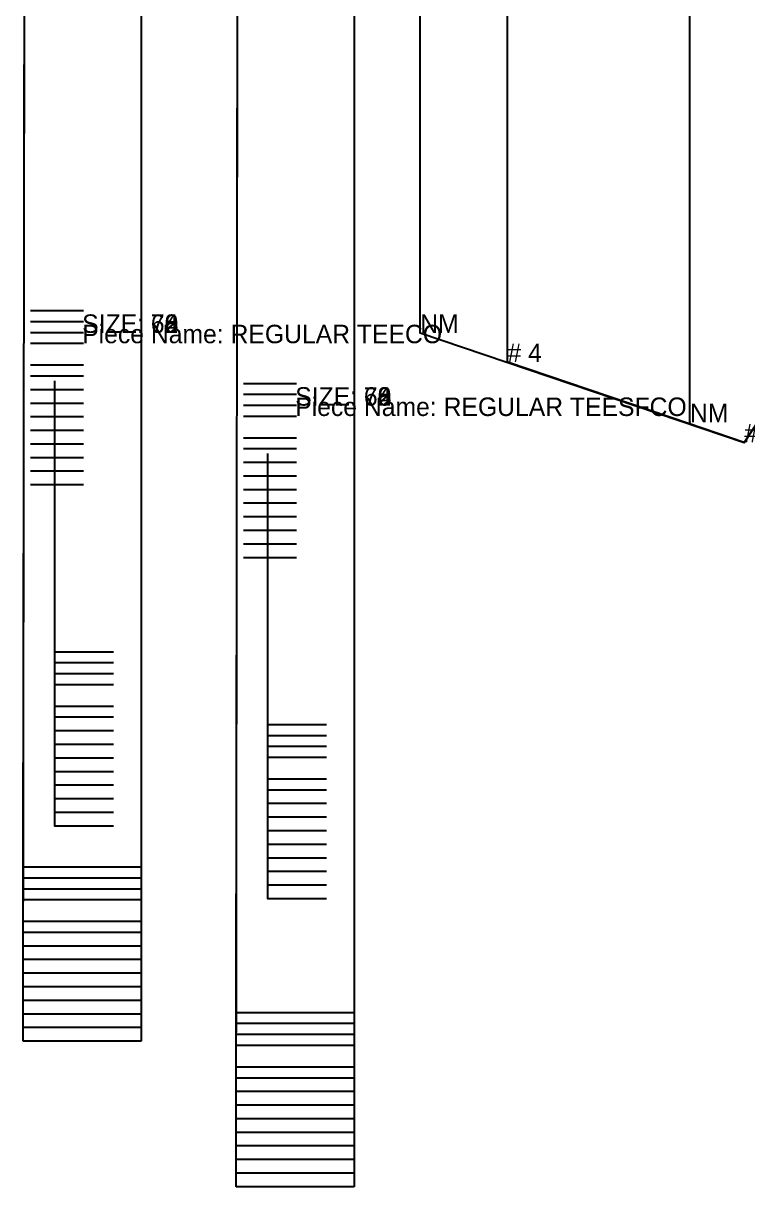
# Model space of a CAD drawing. Extents: x -2.7 to 65.3, y -7.1 to 26.9.
# Drawn here: x 14.76 to 24.56, y -6.65 to 9.09 of the extents above; entities that cross this region are included whole.
import ezdxf

# ---------------------------------------------------------------- set-up
doc = ezdxf.new("R2010")
doc.units = 0

# ---------------------------------------------------------------- blocks, each defined once
blk = doc.blocks.new('REGULAR TEECO_42')
at = {"layer": '1'}
for points in [[(14.7643, -2.3281), (14.7832, 11.8497)], [(14.7832, 11.8497), (15.5708, 11.8497), (16.3575, 11.8497)], [(16.3575, 11.8497), (16.3575, -2.3281)], [(16.3575, -2.3281), (15.5609, -2.3281), (14.7643, -2.3281)]]:
    blk.add_lwpolyline(points, dxfattribs=at)
at = {"layer": '5'}
blk.add_line((14.8612, 5.2017), (15.5803, 5.2017), dxfattribs=at)
at = {"layer": '7'}
blk.add_line((14.8612, 5.2017), (15.5803, 5.2017), dxfattribs=at)
at = {"layer": '8'}
blk.add_lwpolyline([(15.9836, 0.5827), (15.1902, 0.5827), (15.1902, 4.252)], dxfattribs=at)
at = {"layer": '1'}
for s, p in [('SIZE: 42', (15.5609, 4.9008)), ('Piece Name: REGULAR TEECO', (15.5609, 4.7608))]:
    blk.add_text(s, height=0.25, dxfattribs=at).set_placement(p)
blk = doc.blocks.new('REGULAR TEECO_44')
at = {"layer": '1'}
for points in [[(14.7643, -2.4751), (14.7832, 11.9968)], [(14.7832, 11.9968), (15.5708, 11.9968), (16.3575, 11.9968)], [(16.3575, 11.9968), (16.3575, -2.4751)], [(16.3575, -2.4751), (15.5609, -2.4751), (14.7643, -2.4751)]]:
    blk.add_lwpolyline(points, dxfattribs=at)
at = {"layer": '5'}
blk.add_line((14.8612, 5.0547), (15.5803, 5.0547), dxfattribs=at)
at = {"layer": '7'}
blk.add_line((14.8612, 5.0547), (15.5803, 5.0547), dxfattribs=at)
at = {"layer": '8'}
blk.add_lwpolyline([(15.9836, 0.4357), (15.1902, 0.4357), (15.1902, 4.105)], dxfattribs=at)
at = {"layer": '1'}
for s, p in [('SIZE: 44', (15.5609, 4.9008)), ('Piece Name: REGULAR TEECO', (15.5609, 4.7608))]:
    blk.add_text(s, height=0.25, dxfattribs=at).set_placement(p)
blk = doc.blocks.new('REGULAR TEECO_46')
at = {"layer": '1'}
for points in [[(14.7643, -2.6222), (14.7832, 12.1438)], [(14.7832, 12.1438), (15.5708, 12.1438), (16.3575, 12.1438)], [(16.3575, 12.1438), (16.3575, -2.6222)], [(16.3575, -2.6222), (15.5609, -2.6222), (14.7643, -2.6222)]]:
    blk.add_lwpolyline(points, dxfattribs=at)
at = {"layer": '5'}
blk.add_line((14.8612, 4.9076), (15.5803, 4.9076), dxfattribs=at)
at = {"layer": '7'}
blk.add_line((14.8612, 4.9076), (15.5803, 4.9076), dxfattribs=at)
at = {"layer": '8'}
blk.add_lwpolyline([(15.9836, 0.2886), (15.1902, 0.2886), (15.1902, 3.9579)], dxfattribs=at)
at = {"layer": '1'}
for s, p in [('SIZE: 46', (15.5609, 4.9008)), ('Piece Name: REGULAR TEECO', (15.5609, 4.7608))]:
    blk.add_text(s, height=0.25, dxfattribs=at).set_placement(p)
blk = doc.blocks.new('REGULAR TEECO_48')
at = {"layer": '1'}
for points in [[(14.7643, -2.7692), (14.7832, 12.2909)], [(14.7832, 12.2909), (15.5708, 12.2909), (16.3575, 12.2909)], [(16.3575, 12.2909), (16.3575, -2.7692)], [(16.3575, -2.7692), (15.5609, -2.7692), (14.7643, -2.7692)]]:
    blk.add_lwpolyline(points, dxfattribs=at)
at = {"layer": '5'}
blk.add_line((14.8612, 4.7606), (15.5803, 4.7606), dxfattribs=at)
at = {"layer": '7'}
blk.add_line((14.8612, 4.7606), (15.5803, 4.7606), dxfattribs=at)
at = {"layer": '8'}
blk.add_lwpolyline([(15.9836, 0.1416), (15.1902, 0.1416), (15.1902, 3.8109)], dxfattribs=at)
at = {"layer": '1'}
for s, p in [('SIZE: 48', (15.5609, 4.9008)), ('Piece Name: REGULAR TEECO', (15.5609, 4.7608))]:
    blk.add_text(s, height=0.25, dxfattribs=at).set_placement(p)
blk = doc.blocks.new('REGULAR TEECO_52')
at = {"layer": '1'}
for points in [[(14.7643, -3.0633), (14.7832, 12.585)], [(14.7832, 12.585), (15.5708, 12.585), (16.3575, 12.585)], [(16.3575, 12.585), (16.3575, -3.0633)], [(16.3575, -3.0633), (15.5609, -3.0633), (14.7643, -3.0633)]]:
    blk.add_lwpolyline(points, dxfattribs=at)
at = {"layer": '5'}
blk.add_line((14.8612, 4.4665), (15.5803, 4.4665), dxfattribs=at)
at = {"layer": '7'}
blk.add_line((14.8612, 4.4665), (15.5803, 4.4665), dxfattribs=at)
at = {"layer": '8'}
blk.add_lwpolyline([(15.9836, -0.1525), (15.1902, -0.1525), (15.1902, 3.5168)], dxfattribs=at)
at = {"layer": '1'}
for s, p in [('SIZE: 52', (15.5609, 4.9008)), ('Piece Name: REGULAR TEECO', (15.5609, 4.7608))]:
    blk.add_text(s, height=0.25, dxfattribs=at).set_placement(p)
blk = doc.blocks.new('REGULAR TEECO_54')
at = {"layer": '1'}
for points in [[(14.7643, -3.2104), (14.7832, 12.732)], [(16.3575, 12.732), (16.3575, -3.2104)], [(16.3575, -3.2104), (15.5609, -3.2104), (14.7643, -3.2104)]]:
    blk.add_lwpolyline(points, dxfattribs=at)
at = {"layer": '5'}
blk.add_line((14.8612, 4.3194), (15.5803, 4.3194), dxfattribs=at)
at = {"layer": '7'}
blk.add_line((14.8612, 4.3194), (15.5803, 4.3194), dxfattribs=at)
at = {"layer": '8'}
blk.add_lwpolyline([(15.9836, -0.2996), (15.1902, -0.2996), (15.1902, 3.3697)], dxfattribs=at)
at = {"layer": '1'}
for s, p in [('SIZE: 54', (15.5609, 4.9008)), ('Piece Name: REGULAR TEECO', (15.5609, 4.7608))]:
    blk.add_text(s, height=0.25, dxfattribs=at).set_placement(p)
blk = doc.blocks.new('REGULAR TEECO_56')
at = {"layer": '1'}
for points in [[(14.7643, -3.3942), (14.7832, 12.9159)], [(16.3575, 12.9159), (16.3575, -3.3942)], [(16.3575, -3.3942), (15.5609, -3.3942), (14.7643, -3.3942)]]:
    blk.add_lwpolyline(points, dxfattribs=at)
at = {"layer": '5'}
blk.add_line((14.8612, 4.1356), (15.5803, 4.1356), dxfattribs=at)
at = {"layer": '7'}
blk.add_line((14.8612, 4.1356), (15.5803, 4.1356), dxfattribs=at)
at = {"layer": '8'}
blk.add_lwpolyline([(15.9836, -0.4834), (15.1902, -0.4834), (15.1902, 3.1859)], dxfattribs=at)
at = {"layer": '1'}
for s, p in [('SIZE: 56', (15.5609, 4.9008)), ('Piece Name: REGULAR TEECO', (15.5609, 4.7608))]:
    blk.add_text(s, height=0.25, dxfattribs=at).set_placement(p)
blk = doc.blocks.new('REGULAR TEECO_58')
at = {"layer": '1'}
for points in [[(14.7643, -3.5781), (14.7832, 13.0997)], [(16.3575, 13.0997), (16.3575, -3.5781)], [(16.3575, -3.5781), (15.5609, -3.5781), (14.7643, -3.5781)]]:
    blk.add_lwpolyline(points, dxfattribs=at)
at = {"layer": '5'}
blk.add_line((14.8612, 3.9517), (15.5803, 3.9517), dxfattribs=at)
at = {"layer": '7'}
blk.add_line((14.8612, 3.9517), (15.5803, 3.9517), dxfattribs=at)
at = {"layer": '8'}
blk.add_lwpolyline([(15.9836, -0.6673), (15.1902, -0.6673), (15.1902, 3.002)], dxfattribs=at)
at = {"layer": '1'}
for s, p in [('SIZE: 58', (15.5609, 4.9008)), ('Piece Name: REGULAR TEECO', (15.5609, 4.7608))]:
    blk.add_text(s, height=0.25, dxfattribs=at).set_placement(p)
blk = doc.blocks.new('REGULAR TEECO_60')
at = {"layer": '1'}
for points in [[(14.7643, -3.7619), (14.7832, 13.2836)], [(16.3575, 13.2836), (16.3575, -3.7619)], [(16.3575, -3.7619), (15.5609, -3.7619), (14.7643, -3.7619)]]:
    blk.add_lwpolyline(points, dxfattribs=at)
at = {"layer": '5'}
blk.add_line((14.8612, 3.7679), (15.5803, 3.7679), dxfattribs=at)
at = {"layer": '7'}
blk.add_line((14.8612, 3.7679), (15.5803, 3.7679), dxfattribs=at)
at = {"layer": '8'}
blk.add_lwpolyline([(15.9836, -0.8511), (15.1902, -0.8511), (15.1902, 2.8182)], dxfattribs=at)
at = {"layer": '1'}
for s, p in [('SIZE: 60', (15.5609, 4.9008)), ('Piece Name: REGULAR TEECO', (15.5609, 4.7608))]:
    blk.add_text(s, height=0.25, dxfattribs=at).set_placement(p)
blk = doc.blocks.new('REGULAR TEECO_62')
at = {"layer": '1'}
for points in [[(14.7643, -3.9458), (14.7832, 13.4674)], [(16.3575, 13.4674), (16.3575, -3.9458)], [(16.3575, -3.9458), (15.5609, -3.9458), (14.7643, -3.9458)]]:
    blk.add_lwpolyline(points, dxfattribs=at)
at = {"layer": '5'}
blk.add_line((14.8612, 3.584), (15.5803, 3.584), dxfattribs=at)
at = {"layer": '7'}
blk.add_line((14.8612, 3.584), (15.5803, 3.584), dxfattribs=at)
at = {"layer": '8'}
blk.add_lwpolyline([(15.9836, -1.035), (15.1902, -1.035), (15.1902, 2.6343)], dxfattribs=at)
at = {"layer": '1'}
for s, p in [('SIZE: 62', (15.5609, 4.9008)), ('Piece Name: REGULAR TEECO', (15.5609, 4.7608))]:
    blk.add_text(s, height=0.25, dxfattribs=at).set_placement(p)
blk = doc.blocks.new('REGULAR TEECO_64')
at = {"layer": '1'}
for points in [[(14.7643, -4.1296), (14.7832, 13.6513)], [(16.3575, 13.6513), (16.3575, -4.1296)], [(16.3575, -4.1296), (15.5609, -4.1296), (14.7643, -4.1296)]]:
    blk.add_lwpolyline(points, dxfattribs=at)
at = {"layer": '5'}
blk.add_line((14.8612, 3.4002), (15.5803, 3.4002), dxfattribs=at)
at = {"layer": '7'}
blk.add_line((14.8612, 3.4002), (15.5803, 3.4002), dxfattribs=at)
at = {"layer": '8'}
blk.add_lwpolyline([(15.9836, -1.2188), (15.1902, -1.2188), (15.1902, 2.4505)], dxfattribs=at)
at = {"layer": '1'}
for s, p in [('SIZE: 64', (15.5609, 4.9008)), ('Piece Name: REGULAR TEECO', (15.5609, 4.7608))]:
    blk.add_text(s, height=0.25, dxfattribs=at).set_placement(p)
blk = doc.blocks.new('REGULAR TEECO_66')
at = {"layer": '1'}
for points in [[(14.7643, -4.3135), (14.7832, 13.8351)], [(16.3575, 13.8351), (16.3575, -4.3135)], [(16.3575, -4.3135), (15.5609, -4.3135), (14.7643, -4.3135)]]:
    blk.add_lwpolyline(points, dxfattribs=at)
at = {"layer": '5'}
blk.add_line((14.8612, 3.2163), (15.5803, 3.2163), dxfattribs=at)
at = {"layer": '7'}
blk.add_line((14.8612, 3.2163), (15.5803, 3.2163), dxfattribs=at)
at = {"layer": '8'}
blk.add_lwpolyline([(15.9836, -1.4027), (15.1902, -1.4027), (15.1902, 2.2666)], dxfattribs=at)
at = {"layer": '1'}
for s, p in [('SIZE: 66', (15.5609, 4.9008)), ('Piece Name: REGULAR TEECO', (15.5609, 4.7608))]:
    blk.add_text(s, height=0.25, dxfattribs=at).set_placement(p)
blk = doc.blocks.new('REGULAR TEECO_68')
at = {"layer": '1'}
for points in [[(14.7643, -4.4973), (14.7832, 14.019)], [(16.3575, 14.019), (16.3575, -4.4973)], [(16.3575, -4.4973), (15.5609, -4.4973), (14.7643, -4.4973)]]:
    blk.add_lwpolyline(points, dxfattribs=at)
at = {"layer": '5'}
blk.add_line((14.8612, 3.0325), (15.5803, 3.0325), dxfattribs=at)
at = {"layer": '7'}
blk.add_line((14.8612, 3.0325), (15.5803, 3.0325), dxfattribs=at)
at = {"layer": '8'}
blk.add_lwpolyline([(15.9836, -1.5865), (15.1902, -1.5865), (15.1902, 2.0828)], dxfattribs=at)
at = {"layer": '1'}
for s, p in [('SIZE: 68', (15.5609, 4.9008)), ('Piece Name: REGULAR TEECO', (15.5609, 4.7608))]:
    blk.add_text(s, height=0.25, dxfattribs=at).set_placement(p)
blk = doc.blocks.new('REGULAR TEECO_70')
at = {"layer": '1'}
for points in [[(14.7643, -4.6812), (14.7832, 14.2028)], [(16.3575, 14.2028), (16.3575, -4.6812)], [(16.3575, -4.6812), (15.5609, -4.6812), (14.7643, -4.6812)]]:
    blk.add_lwpolyline(points, dxfattribs=at)
at = {"layer": '5'}
blk.add_line((14.8612, 2.8486), (15.5803, 2.8486), dxfattribs=at)
at = {"layer": '7'}
blk.add_line((14.8612, 2.8486), (15.5803, 2.8486), dxfattribs=at)
at = {"layer": '8'}
blk.add_lwpolyline([(15.9836, -1.7704), (15.1902, -1.7704), (15.1902, 1.8989)], dxfattribs=at)
at = {"layer": '1'}
for s, p in [('SIZE: 70', (15.5609, 4.9008)), ('Piece Name: REGULAR TEECO', (15.5609, 4.7608))]:
    blk.add_text(s, height=0.25, dxfattribs=at).set_placement(p)
blk = doc.blocks.new('REGULAR TEESFCO_42')
at = {"layer": '1'}
for points in [[(17.6454, -4.2967), (17.6643, 11.8497)], [(19.2387, 11.8497), (19.2387, -4.2967)], [(19.2387, -4.2967), (18.442, -4.2967), (17.6454, -4.2967)]]:
    blk.add_lwpolyline(points, dxfattribs=at)
at = {"layer": '5'}
blk.add_line((17.7422, 4.2174), (18.4615, 4.2174), dxfattribs=at)
at = {"layer": '7'}
blk.add_line((17.7422, 4.2174), (18.4615, 4.2174), dxfattribs=at)
at = {"layer": '8'}
blk.add_lwpolyline([(18.8648, -0.4016), (18.0714, -0.4016), (18.0714, 3.2677)], dxfattribs=at)
at = {"layer": '1'}
for s, p in [('SIZE: 42', (18.442, 3.9165)), ('Piece Name: REGULAR TEESFCO', (18.442, 3.7765))]:
    blk.add_text(s, height=0.25, dxfattribs=at).set_placement(p)
blk = doc.blocks.new('REGULAR TEESFCO_44')
at = {"layer": '1'}
for points in [[(17.6454, -4.4437), (17.6643, 11.9968)], [(19.2387, 11.9968), (19.2387, -4.4437)], [(19.2387, -4.4437), (18.442, -4.4437), (17.6454, -4.4437)]]:
    blk.add_lwpolyline(points, dxfattribs=at)
at = {"layer": '5'}
blk.add_line((17.7422, 4.0704), (18.4615, 4.0704), dxfattribs=at)
at = {"layer": '7'}
blk.add_line((17.7422, 4.0704), (18.4615, 4.0704), dxfattribs=at)
at = {"layer": '8'}
blk.add_lwpolyline([(18.8648, -0.5486), (18.0714, -0.5486), (18.0714, 3.1207)], dxfattribs=at)
at = {"layer": '1'}
for s, p in [('SIZE: 44', (18.442, 3.9165)), ('Piece Name: REGULAR TEESFCO', (18.442, 3.7765))]:
    blk.add_text(s, height=0.25, dxfattribs=at).set_placement(p)
blk = doc.blocks.new('REGULAR TEESFCO_46')
at = {"layer": '1'}
for points in [[(17.6454, -4.5908), (17.6643, 12.1438)], [(19.2387, 12.1438), (19.2387, -4.5908)], [(19.2387, -4.5908), (18.442, -4.5908), (17.6454, -4.5908)]]:
    blk.add_lwpolyline(points, dxfattribs=at)
at = {"layer": '5'}
blk.add_line((17.7422, 3.9233), (18.4615, 3.9233), dxfattribs=at)
at = {"layer": '7'}
blk.add_line((17.7422, 3.9233), (18.4615, 3.9233), dxfattribs=at)
at = {"layer": '8'}
blk.add_lwpolyline([(18.8648, -0.6957), (18.0714, -0.6957), (18.0714, 2.9736)], dxfattribs=at)
at = {"layer": '1'}
for s, p in [('SIZE: 46', (18.442, 3.9165)), ('Piece Name: REGULAR TEESFCO', (18.442, 3.7765))]:
    blk.add_text(s, height=0.25, dxfattribs=at).set_placement(p)
blk = doc.blocks.new('REGULAR TEESFCO_48')
at = {"layer": '1'}
for points in [[(17.6454, -4.7378), (17.6643, 12.2909)], [(19.2387, 12.2909), (19.2387, -4.7378)], [(19.2387, -4.7378), (18.442, -4.7378), (17.6454, -4.7378)]]:
    blk.add_lwpolyline(points, dxfattribs=at)
at = {"layer": '5'}
blk.add_line((17.7422, 3.7763), (18.4615, 3.7763), dxfattribs=at)
at = {"layer": '7'}
blk.add_line((17.7422, 3.7763), (18.4615, 3.7763), dxfattribs=at)
at = {"layer": '8'}
blk.add_lwpolyline([(18.8648, -0.8427), (18.0714, -0.8427), (18.0714, 2.8266)], dxfattribs=at)
at = {"layer": '1'}
for s, p in [('SIZE: 48', (18.442, 3.9165)), ('Piece Name: REGULAR TEESFCO', (18.442, 3.7765))]:
    blk.add_text(s, height=0.25, dxfattribs=at).set_placement(p)
blk = doc.blocks.new('REGULAR TEESFCO_52')
at = {"layer": '1'}
for points in [[(17.6454, -5.0319), (17.6643, 12.585)], [(19.2387, 12.585), (19.2387, -5.0319)], [(19.2387, -5.0319), (18.442, -5.0319), (17.6454, -5.0319)]]:
    blk.add_lwpolyline(points, dxfattribs=at)
at = {"layer": '5'}
blk.add_line((17.7422, 3.4822), (18.4615, 3.4822), dxfattribs=at)
at = {"layer": '7'}
blk.add_line((17.7422, 3.4822), (18.4615, 3.4822), dxfattribs=at)
at = {"layer": '8'}
blk.add_lwpolyline([(18.8648, -1.1368), (18.0714, -1.1368), (18.0714, 2.5325)], dxfattribs=at)
at = {"layer": '1'}
for s, p in [('SIZE: 52', (18.442, 3.9165)), ('Piece Name: REGULAR TEESFCO', (18.442, 3.7765))]:
    blk.add_text(s, height=0.25, dxfattribs=at).set_placement(p)
blk = doc.blocks.new('REGULAR TEESFCO_54')
at = {"layer": '1'}
for points in [[(17.6454, -5.179), (17.6643, 12.732)], [(19.2387, 12.732), (19.2387, -5.179)], [(19.2387, -5.179), (18.442, -5.179), (17.6454, -5.179)]]:
    blk.add_lwpolyline(points, dxfattribs=at)
at = {"layer": '5'}
blk.add_line((17.7422, 3.3351), (18.4615, 3.3351), dxfattribs=at)
at = {"layer": '7'}
blk.add_line((17.7422, 3.3351), (18.4615, 3.3351), dxfattribs=at)
at = {"layer": '8'}
blk.add_lwpolyline([(18.8648, -1.2839), (18.0714, -1.2839), (18.0714, 2.3854)], dxfattribs=at)
at = {"layer": '1'}
for s, p in [('SIZE: 54', (18.442, 3.9165)), ('Piece Name: REGULAR TEESFCO', (18.442, 3.7765))]:
    blk.add_text(s, height=0.25, dxfattribs=at).set_placement(p)
blk = doc.blocks.new('REGULAR TEESFCO_56')
at = {"layer": '1'}
for points in [[(17.6454, -5.3628), (17.6643, 12.9159)], [(19.2387, 12.9159), (19.2387, -5.3628)], [(19.2387, -5.3628), (18.442, -5.3628), (17.6454, -5.3628)]]:
    blk.add_lwpolyline(points, dxfattribs=at)
at = {"layer": '5'}
blk.add_line((17.7422, 3.1513), (18.4615, 3.1513), dxfattribs=at)
at = {"layer": '7'}
blk.add_line((17.7422, 3.1513), (18.4615, 3.1513), dxfattribs=at)
at = {"layer": '8'}
blk.add_lwpolyline([(18.8648, -1.4677), (18.0714, -1.4677), (18.0714, 2.2016)], dxfattribs=at)
at = {"layer": '1'}
for s, p in [('SIZE: 56', (18.442, 3.9165)), ('Piece Name: REGULAR TEESFCO', (18.442, 3.7765))]:
    blk.add_text(s, height=0.25, dxfattribs=at).set_placement(p)
blk = doc.blocks.new('REGULAR TEESFCO_58')
at = {"layer": '1'}
for points in [[(17.6454, -5.5467), (17.6643, 13.0997)], [(19.2387, 13.0997), (19.2387, -5.5467)], [(19.2387, -5.5467), (18.442, -5.5467), (17.6454, -5.5467)]]:
    blk.add_lwpolyline(points, dxfattribs=at)
at = {"layer": '5'}
blk.add_line((17.7422, 2.9674), (18.4615, 2.9674), dxfattribs=at)
at = {"layer": '7'}
blk.add_line((17.7422, 2.9674), (18.4615, 2.9674), dxfattribs=at)
at = {"layer": '8'}
blk.add_lwpolyline([(18.8648, -1.6516), (18.0714, -1.6516), (18.0714, 2.0177)], dxfattribs=at)
at = {"layer": '1'}
for s, p in [('SIZE: 58', (18.442, 3.9165)), ('Piece Name: REGULAR TEESFCO', (18.442, 3.7765))]:
    blk.add_text(s, height=0.25, dxfattribs=at).set_placement(p)
blk = doc.blocks.new('REGULAR TEESFCO_60')
at = {"layer": '1'}
for points in [[(17.6454, -5.7305), (17.6643, 13.2836)], [(19.2387, 13.2836), (19.2387, -5.7305)], [(19.2387, -5.7305), (18.442, -5.7305), (17.6454, -5.7305)]]:
    blk.add_lwpolyline(points, dxfattribs=at)
at = {"layer": '5'}
blk.add_line((17.7422, 2.7836), (18.4615, 2.7836), dxfattribs=at)
at = {"layer": '7'}
blk.add_line((17.7422, 2.7836), (18.4615, 2.7836), dxfattribs=at)
at = {"layer": '8'}
blk.add_lwpolyline([(18.8648, -1.8354), (18.0714, -1.8354), (18.0714, 1.8339)], dxfattribs=at)
at = {"layer": '1'}
for s, p in [('SIZE: 60', (18.442, 3.9165)), ('Piece Name: REGULAR TEESFCO', (18.442, 3.7765))]:
    blk.add_text(s, height=0.25, dxfattribs=at).set_placement(p)
blk = doc.blocks.new('REGULAR TEESFCO_62')
at = {"layer": '1'}
for points in [[(17.6454, -5.9144), (17.6643, 13.4674)], [(19.2387, 13.4674), (19.2387, -5.9144)], [(19.2387, -5.9144), (18.442, -5.9144), (17.6454, -5.9144)]]:
    blk.add_lwpolyline(points, dxfattribs=at)
at = {"layer": '5'}
blk.add_line((17.7422, 2.5997), (18.4615, 2.5997), dxfattribs=at)
at = {"layer": '7'}
blk.add_line((17.7422, 2.5997), (18.4615, 2.5997), dxfattribs=at)
at = {"layer": '8'}
blk.add_lwpolyline([(18.8648, -2.0193), (18.0714, -2.0193), (18.0714, 1.65)], dxfattribs=at)
at = {"layer": '1'}
for s, p in [('SIZE: 62', (18.442, 3.9165)), ('Piece Name: REGULAR TEESFCO', (18.442, 3.7765))]:
    blk.add_text(s, height=0.25, dxfattribs=at).set_placement(p)
blk = doc.blocks.new('REGULAR TEESFCO_64')
at = {"layer": '1'}
for points in [[(17.6454, -6.0982), (17.6643, 13.6513)], [(19.2387, 13.6513), (19.2387, -6.0982)], [(19.2387, -6.0982), (18.442, -6.0982), (17.6454, -6.0982)]]:
    blk.add_lwpolyline(points, dxfattribs=at)
at = {"layer": '5'}
blk.add_line((17.7422, 2.4159), (18.4615, 2.4159), dxfattribs=at)
at = {"layer": '7'}
blk.add_line((17.7422, 2.4159), (18.4615, 2.4159), dxfattribs=at)
at = {"layer": '8'}
blk.add_lwpolyline([(18.8648, -2.2031), (18.0714, -2.2031), (18.0714, 1.4662)], dxfattribs=at)
at = {"layer": '1'}
for s, p in [('SIZE: 64', (18.442, 3.9165)), ('Piece Name: REGULAR TEESFCO', (18.442, 3.7765))]:
    blk.add_text(s, height=0.25, dxfattribs=at).set_placement(p)
blk = doc.blocks.new('REGULAR TEESFCO_66')
at = {"layer": '1'}
for points in [[(17.6454, -6.2821), (17.6643, 13.8351)], [(19.2387, 13.8351), (19.2387, -6.2821)], [(19.2387, -6.2821), (18.442, -6.2821), (17.6454, -6.2821)]]:
    blk.add_lwpolyline(points, dxfattribs=at)
at = {"layer": '5'}
blk.add_line((17.7422, 2.232), (18.4615, 2.232), dxfattribs=at)
at = {"layer": '7'}
blk.add_line((17.7422, 2.232), (18.4615, 2.232), dxfattribs=at)
at = {"layer": '8'}
blk.add_lwpolyline([(18.8648, -2.387), (18.0714, -2.387), (18.0714, 1.2823)], dxfattribs=at)
at = {"layer": '1'}
for s, p in [('SIZE: 66', (18.442, 3.9165)), ('Piece Name: REGULAR TEESFCO', (18.442, 3.7765))]:
    blk.add_text(s, height=0.25, dxfattribs=at).set_placement(p)
blk = doc.blocks.new('REGULAR TEESFCO_68')
at = {"layer": '1'}
for points in [[(17.6454, -6.4659), (17.6643, 14.019)], [(19.2387, 14.019), (19.2387, -6.4659)], [(19.2387, -6.4659), (18.442, -6.4659), (17.6454, -6.4659)]]:
    blk.add_lwpolyline(points, dxfattribs=at)
at = {"layer": '5'}
blk.add_line((17.7422, 2.0481), (18.4615, 2.0481), dxfattribs=at)
at = {"layer": '7'}
blk.add_line((17.7422, 2.0481), (18.4615, 2.0481), dxfattribs=at)
at = {"layer": '8'}
blk.add_lwpolyline([(18.8648, -2.5708), (18.0714, -2.5708), (18.0714, 1.0985)], dxfattribs=at)
at = {"layer": '1'}
for s, p in [('SIZE: 68', (18.442, 3.9165)), ('Piece Name: REGULAR TEESFCO', (18.442, 3.7765))]:
    blk.add_text(s, height=0.25, dxfattribs=at).set_placement(p)
blk = doc.blocks.new('REGULAR TEESFCO_70')
at = {"layer": '1'}
for points in [[(17.6454, -6.6498), (17.6643, 14.2028)], [(19.2387, 14.2028), (19.2387, -6.6498)], [(19.2387, -6.6498), (18.442, -6.6498), (17.6454, -6.6498)]]:
    blk.add_lwpolyline(points, dxfattribs=at)
at = {"layer": '5'}
blk.add_line((17.7422, 1.8643), (18.4615, 1.8643), dxfattribs=at)
at = {"layer": '7'}
blk.add_line((17.7422, 1.8643), (18.4615, 1.8643), dxfattribs=at)
at = {"layer": '8'}
blk.add_lwpolyline([(18.8648, -2.7547), (18.0714, -2.7547), (18.0714, 0.9146)], dxfattribs=at)
at = {"layer": '1'}
for s, p in [('SIZE: 70', (18.442, 3.9165)), ('Piece Name: REGULAR TEESFCO', (18.442, 3.7765))]:
    blk.add_text(s, height=0.25, dxfattribs=at).set_placement(p)
blk = doc.blocks.new('REGULAR TEESL BK_42')
at = {"layer": '1'}
for points in [[(21.3135, 4.5065), (21.3143, 12.3806)], [(33.9121, 11.7773), (32.0353, 10.4781), (29.8548, 8.848), (27.7858, 7.1865), (27.0439, 6.5174), (26.7021, 6.1977), (26.3844, 5.8799), (25.8172, 5.2019), (25.0753, 4.2649), (24.5152, 3.4189)], [(24.5152, 3.4189), (23.7734, 3.6708), (21.3135, 4.5065)]]:
    blk.add_lwpolyline(points, dxfattribs=at)
at = {"layer": '8'}
for p, q in [((20.1324, 4.9003), (20.1324, 12.3806)), ((23.781, 3.6921), (23.781, 12.3806)), ((20.1324, 4.9003), (24.5152, 3.4189))]:
    blk.add_line(p, q, dxfattribs=at)
blk = doc.blocks.new('REGULAR TEESL BK_44')
at = {"layer": '1'}
for points in [[(21.3135, 4.5065), (21.3143, 12.3806)], [(33.9121, 11.7773), (32.0353, 10.4781), (29.8548, 8.848), (27.7858, 7.1865), (27.0439, 6.5174), (26.7021, 6.1977), (26.3844, 5.8799), (25.8172, 5.2019), (25.0753, 4.2649), (24.5152, 3.4189)], [(24.5152, 3.4189), (23.7734, 3.6708), (21.3135, 4.5065)]]:
    blk.add_lwpolyline(points, dxfattribs=at)
at = {"layer": '8'}
for p, q in [((20.1324, 4.9003), (20.1324, 12.3806)), ((23.781, 3.6921), (23.781, 12.3806)), ((20.1324, 4.9003), (24.5152, 3.4189))]:
    blk.add_line(p, q, dxfattribs=at)
blk = doc.blocks.new('REGULAR TEESL BK_46')
at = {"layer": '1'}
for points in [[(21.3135, 4.5065), (21.3143, 12.3806)], [(33.9121, 11.7773), (32.0353, 10.4781), (29.8548, 8.848), (27.7858, 7.1865), (27.0439, 6.5174), (26.7021, 6.1977), (26.3844, 5.8799), (25.8172, 5.2019), (25.0753, 4.2649), (24.5152, 3.4189)], [(24.5152, 3.4189), (23.7734, 3.6708), (21.3135, 4.5065)]]:
    blk.add_lwpolyline(points, dxfattribs=at)
at = {"layer": '8'}
for p, q in [((20.1324, 4.9003), (20.1324, 12.3806)), ((23.781, 3.6921), (23.781, 12.3806)), ((20.1324, 4.9003), (24.5152, 3.4189))]:
    blk.add_line(p, q, dxfattribs=at)
blk = doc.blocks.new('REGULAR TEESL BK_48')
at = {"layer": '1'}
for points in [[(21.3135, 4.5065), (21.3143, 12.3806)], [(33.9121, 11.7773), (32.0353, 10.4781), (29.8548, 8.848), (27.7858, 7.1865), (27.0439, 6.5174), (26.7021, 6.1977), (26.3844, 5.8799), (25.8172, 5.2019), (25.0753, 4.2649), (24.5152, 3.4189)], [(24.5152, 3.4189), (23.7734, 3.6708), (21.3135, 4.5065)]]:
    blk.add_lwpolyline(points, dxfattribs=at)
at = {"layer": '8'}
for p, q in [((20.1324, 4.9003), (20.1324, 12.3806)), ((23.781, 3.6921), (23.781, 12.3806)), ((20.1324, 4.9003), (24.5152, 3.4189))]:
    blk.add_line(p, q, dxfattribs=at)
blk = doc.blocks.new('REGULAR TEESL BK_50')
at = {"layer": '1'}
for points in [[(21.3135, 4.5065), (21.3143, 12.3806)], [(33.9121, 11.7773), (32.0353, 10.4781), (29.8548, 8.848), (27.7858, 7.1865), (27.0439, 6.5174), (26.7021, 6.1977), (26.3844, 5.8799), (25.8172, 5.2019), (25.0753, 4.2649), (24.5152, 3.4189)], [(24.5152, 3.4189), (23.7734, 3.6708), (21.3135, 4.5065)]]:
    blk.add_lwpolyline(points, dxfattribs=at)
at = {"layer": '2'}
for p in [(20.1324, 4.9003), (20.1324, 4.9003), (21.3135, 4.5065), (21.3135, 4.5065), (23.781, 3.6921), (24.5152, 3.4189), (24.5152, 3.4189), (24.5152, 3.4189)]:
    blk.add_point(p, dxfattribs=at)
at = {"layer": '3'}
blk.add_point((23.7734, 3.6708), dxfattribs=at)
at = {"layer": '8'}
for p, q in [((20.1324, 4.9003), (20.1324, 12.3806)), ((23.781, 3.6921), (23.781, 12.3806)), ((20.1324, 4.9003), (24.5152, 3.4189))]:
    blk.add_line(p, q, dxfattribs=at)
at = {"layer": '2'}
for s, p in [('# 4', (21.3135, 4.5065)), ('# 3', (24.5152, 3.4189))]:
    blk.add_text(s, height=0.25, dxfattribs=at).set_placement(p)
at = {"layer": '8'}
for p in [(20.1324, 4.9003), (20.1324, 4.9003), (23.781, 3.6921)]:
    blk.add_text('NM', height=0.25, dxfattribs=at).set_placement(p)
blk = doc.blocks.new('REGULAR TEESL BK_52')
at = {"layer": '1'}
for points in [[(21.3135, 4.5065), (21.3143, 12.3806)], [(33.9121, 11.7773), (32.0353, 10.4781), (29.8548, 8.848), (27.7858, 7.1865), (27.0439, 6.5174), (26.7021, 6.1977), (26.3844, 5.8799), (25.8172, 5.2019), (25.0753, 4.2649), (24.5152, 3.4189)], [(24.5152, 3.4189), (23.7734, 3.6708), (21.3135, 4.5065)]]:
    blk.add_lwpolyline(points, dxfattribs=at)
at = {"layer": '8'}
for p, q in [((20.1324, 4.9003), (20.1324, 12.3806)), ((23.781, 3.6921), (23.781, 12.3806)), ((20.1324, 4.9003), (24.5152, 3.4189))]:
    blk.add_line(p, q, dxfattribs=at)
blk = doc.blocks.new('REGULAR TEESL BK_54')
at = {"layer": '1'}
for points in [[(21.3135, 4.5065), (21.3143, 12.3806)], [(33.9121, 11.7773), (32.0353, 10.4781), (29.8548, 8.848), (27.7858, 7.1865), (27.0439, 6.5174), (26.7021, 6.1977), (26.3844, 5.8799), (25.8172, 5.2019), (25.0753, 4.2649), (24.5152, 3.4189)], [(24.5152, 3.4189), (23.7734, 3.6708), (21.3135, 4.5065)]]:
    blk.add_lwpolyline(points, dxfattribs=at)
at = {"layer": '8'}
for p, q in [((20.1324, 4.9003), (20.1324, 12.3806)), ((23.781, 3.6921), (23.781, 12.3806)), ((20.1324, 4.9003), (24.5152, 3.4189))]:
    blk.add_line(p, q, dxfattribs=at)
blk = doc.blocks.new('REGULAR TEESL BK_56')
at = {"layer": '1'}
for points in [[(21.3135, 4.5065), (21.3143, 12.3806)], [(33.9121, 11.7773), (32.0353, 10.4781), (29.8548, 8.848), (27.7858, 7.1865), (27.0439, 6.5174), (26.7021, 6.1977), (26.3844, 5.8799), (25.8172, 5.2019), (25.0753, 4.2649), (24.5152, 3.4189)], [(24.5152, 3.4189), (23.7734, 3.6708), (21.3135, 4.5065)]]:
    blk.add_lwpolyline(points, dxfattribs=at)
at = {"layer": '8'}
for p, q in [((20.1324, 4.9003), (20.1324, 12.3806)), ((23.781, 3.6921), (23.781, 12.3806)), ((20.1324, 4.9003), (24.5152, 3.4189))]:
    blk.add_line(p, q, dxfattribs=at)
blk = doc.blocks.new('REGULAR TEESL BK_58')
at = {"layer": '1'}
for points in [[(21.3135, 4.5065), (21.3143, 12.3806)], [(33.9121, 11.7773), (32.0353, 10.4781), (29.8548, 8.848), (27.7858, 7.1865), (27.0439, 6.5174), (26.7021, 6.1977), (26.3844, 5.8799), (25.8172, 5.2019), (25.0753, 4.2649), (24.5152, 3.4189)], [(24.5152, 3.4189), (23.7734, 3.6708), (21.3135, 4.5065)]]:
    blk.add_lwpolyline(points, dxfattribs=at)
at = {"layer": '8'}
for p, q in [((20.1324, 4.9003), (20.1324, 12.3806)), ((23.781, 3.6921), (23.781, 12.3806)), ((20.1324, 4.9003), (24.5152, 3.4189))]:
    blk.add_line(p, q, dxfattribs=at)
blk = doc.blocks.new('REGULAR TEESL BK_60')
at = {"layer": '1'}
for points in [[(21.3135, 4.5065), (21.3143, 12.3806)], [(33.9121, 11.7773), (32.0353, 10.4781), (29.8548, 8.848), (27.7858, 7.1865), (27.0439, 6.5174), (26.7021, 6.1977), (26.3844, 5.8799), (25.8172, 5.2019), (25.0753, 4.2649), (24.5152, 3.4189)], [(24.5152, 3.4189), (23.7734, 3.6708), (21.3135, 4.5065)]]:
    blk.add_lwpolyline(points, dxfattribs=at)
at = {"layer": '8'}
for p, q in [((20.1324, 4.9003), (20.1324, 12.3806)), ((23.781, 3.6921), (23.781, 12.3806)), ((20.1324, 4.9003), (24.5152, 3.4189))]:
    blk.add_line(p, q, dxfattribs=at)
blk = doc.blocks.new('REGULAR TEESL BK_62')
at = {"layer": '1'}
for points in [[(21.3135, 4.5065), (21.3143, 12.3806)], [(33.9121, 11.7773), (32.0353, 10.4781), (29.8548, 8.848), (27.7858, 7.1865), (27.0439, 6.5174), (26.7021, 6.1977), (26.3844, 5.8799), (25.8172, 5.2019), (25.0753, 4.2649), (24.5152, 3.4189)], [(24.5152, 3.4189), (23.7734, 3.6708), (21.3135, 4.5065)]]:
    blk.add_lwpolyline(points, dxfattribs=at)
at = {"layer": '8'}
for p, q in [((20.1324, 4.9003), (20.1324, 12.3806)), ((23.781, 3.6921), (23.781, 12.3806)), ((20.1324, 4.9003), (24.5152, 3.4189))]:
    blk.add_line(p, q, dxfattribs=at)
blk = doc.blocks.new('REGULAR TEESL BK_64')
at = {"layer": '1'}
for points in [[(21.3135, 4.5065), (21.3143, 12.3806)], [(33.9121, 11.7773), (32.0353, 10.4781), (29.8548, 8.848), (27.7858, 7.1865), (27.0439, 6.5174), (26.7021, 6.1977), (26.3844, 5.8799), (25.8172, 5.2019), (25.0753, 4.2649), (24.5152, 3.4189)], [(24.5152, 3.4189), (23.7734, 3.6708), (21.3135, 4.5065)]]:
    blk.add_lwpolyline(points, dxfattribs=at)
at = {"layer": '8'}
for p, q in [((20.1324, 4.9003), (20.1324, 12.3806)), ((23.781, 3.6921), (23.781, 12.3806)), ((20.1324, 4.9003), (24.5152, 3.4189))]:
    blk.add_line(p, q, dxfattribs=at)
blk = doc.blocks.new('REGULAR TEESL BK_66')
at = {"layer": '1'}
for points in [[(21.3135, 4.5065), (21.3143, 12.3806)], [(33.9121, 11.7773), (32.0353, 10.4781), (29.8548, 8.848), (27.7858, 7.1865), (27.0439, 6.5174), (26.7021, 6.1977), (26.3844, 5.8799), (25.8172, 5.2019), (25.0753, 4.2649), (24.5152, 3.4189)], [(24.5152, 3.4189), (23.7734, 3.6708), (21.3135, 4.5065)]]:
    blk.add_lwpolyline(points, dxfattribs=at)
at = {"layer": '8'}
for p, q in [((20.1324, 4.9003), (20.1324, 12.3806)), ((23.781, 3.6921), (23.781, 12.3806)), ((20.1324, 4.9003), (24.5152, 3.4189))]:
    blk.add_line(p, q, dxfattribs=at)
blk = doc.blocks.new('REGULAR TEESL BK_68')
at = {"layer": '1'}
for points in [[(21.3135, 4.5065), (21.3143, 12.3806)], [(33.9121, 11.7773), (32.0353, 10.4781), (29.8548, 8.848), (27.7858, 7.1865), (27.0439, 6.5174), (26.7021, 6.1977), (26.3844, 5.8799), (25.8172, 5.2019), (25.0753, 4.2649), (24.5152, 3.4189)], [(24.5152, 3.4189), (23.7734, 3.6708), (21.3135, 4.5065)]]:
    blk.add_lwpolyline(points, dxfattribs=at)
at = {"layer": '8'}
for p, q in [((20.1324, 4.9003), (20.1324, 12.3806)), ((23.781, 3.6921), (23.781, 12.3806)), ((20.1324, 4.9003), (24.5152, 3.4189))]:
    blk.add_line(p, q, dxfattribs=at)
blk = doc.blocks.new('REGULAR TEESL BK_70')
at = {"layer": '1'}
for points in [[(21.3135, 4.5065), (21.3143, 12.3806)], [(33.9121, 11.7773), (32.0353, 10.4781), (29.8548, 8.848), (27.7858, 7.1865), (27.0439, 6.5174), (26.7021, 6.1977), (26.3844, 5.8799), (25.8172, 5.2019), (25.0753, 4.2649), (24.5152, 3.4189)], [(24.5152, 3.4189), (23.7734, 3.6708), (21.3135, 4.5065)]]:
    blk.add_lwpolyline(points, dxfattribs=at)
at = {"layer": '8'}
for p, q in [((20.1324, 4.9003), (20.1324, 12.3806)), ((23.781, 3.6921), (23.781, 12.3806)), ((20.1324, 4.9003), (24.5152, 3.4189))]:
    blk.add_line(p, q, dxfattribs=at)

msp = doc.modelspace()

# ---------------------------------------------------------------- block references
at = {"layer": '1'}
for name in ['REGULAR TEECO_70', 'REGULAR TEESFCO_70', 'REGULAR TEECO_68', 'REGULAR TEESFCO_68', 'REGULAR TEECO_66', 'REGULAR TEESFCO_66', 'REGULAR TEECO_64', 'REGULAR TEESFCO_64', 'REGULAR TEECO_62', 'REGULAR TEESFCO_62', 'REGULAR TEECO_60', 'REGULAR TEESFCO_60', 'REGULAR TEECO_58', 'REGULAR TEESFCO_58', 'REGULAR TEECO_56', 'REGULAR TEESFCO_56', 'REGULAR TEECO_54', 'REGULAR TEESFCO_54', 'REGULAR TEESL BK_50', 'REGULAR TEECO_52', 'REGULAR TEESFCO_52', 'REGULAR TEESL BK_42', 'REGULAR TEESL BK_44', 'REGULAR TEESL BK_46', 'REGULAR TEESL BK_48', 'REGULAR TEESL BK_52', 'REGULAR TEESL BK_54', 'REGULAR TEESL BK_56', 'REGULAR TEESL BK_58', 'REGULAR TEESL BK_60', 'REGULAR TEESL BK_62', 'REGULAR TEESL BK_64', 'REGULAR TEESL BK_66', 'REGULAR TEESL BK_68', 'REGULAR TEESL BK_70', 'REGULAR TEECO_48', 'REGULAR TEESFCO_48', 'REGULAR TEECO_46', 'REGULAR TEESFCO_46', 'REGULAR TEECO_44', 'REGULAR TEESFCO_44', 'REGULAR TEECO_42', 'REGULAR TEESFCO_42']:
    msp.add_blockref(name, (0, 0), dxfattribs=at)

doc.saveas('drawing.dxf')
